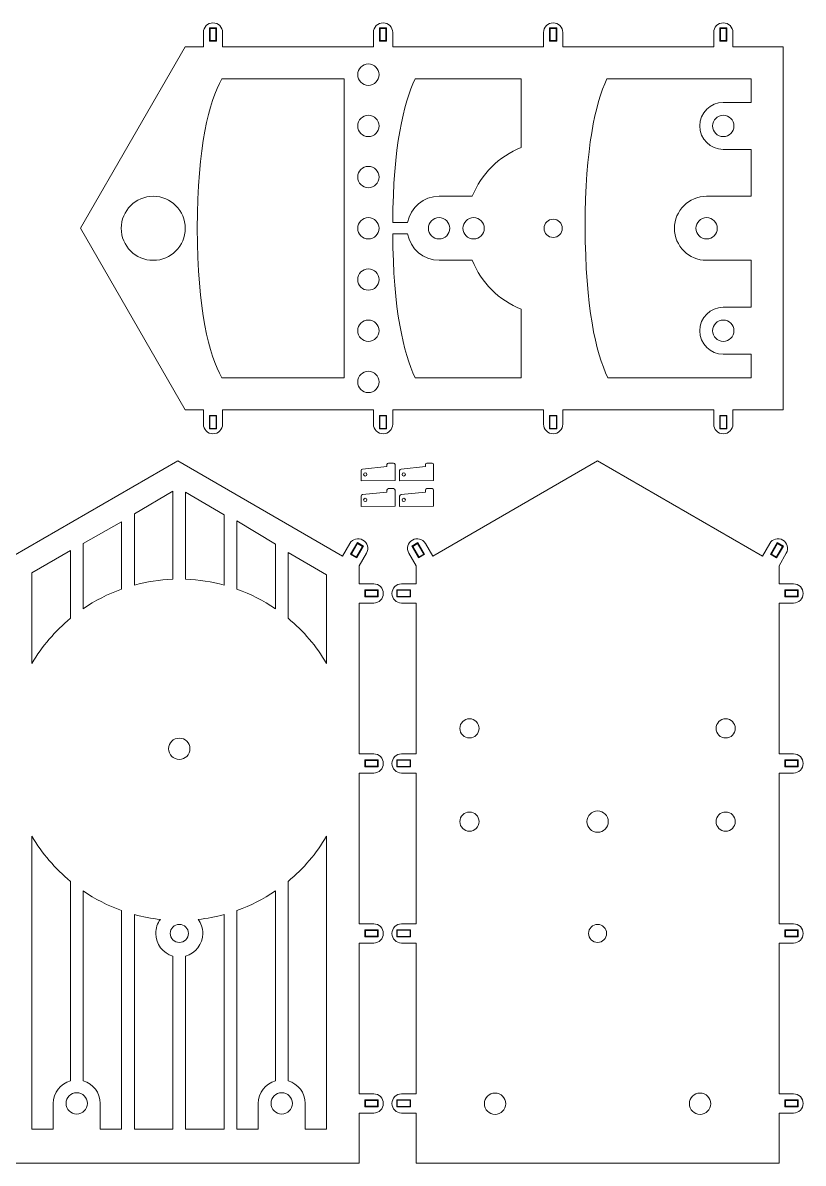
# Model space of a CAD drawing. Header units: inches. Extents: x 205 to 795, y 61 to 944.
# Drawn here: x 429 to 795, y 397 to 932 of the extents above; entities that cross this region are included whole.
import ezdxf

# ---------------------------------------------------------------- set-up
doc = ezdxf.new("R2010")
doc.units = ezdxf.units.IN
doc.header["$MEASUREMENT"] = 0
doc.layers.add('Layer 1', color=7, linetype='Continuous')

# ---------------------------------------------------------------- blocks, each defined once
blk = doc.blocks.new('block 5')
at = {"layer": 'Layer 1', "lineweight": 0}
for points in [[(516.62, 923.23), (516.62, 929.55), (519.94, 929.55), (519.94, 923.23), (516.62, 923.23)], [(518.28, 923.39), (519.78, 923.39), (519.78, 929.39), (516.78, 929.39), (516.78, 923.39), (518.28, 923.39)], [(516.94, 923.55), (516.94, 929.23), (519.62, 929.23), (519.62, 923.55), (516.94, 923.55)], [(596.29, 923.23), (596.29, 929.55), (599.61, 929.55), (599.61, 923.23), (596.29, 923.23)], [(597.95, 923.39), (599.45, 923.39), (599.45, 929.39), (596.45, 929.39), (596.45, 923.39), (597.95, 923.39)], [(596.61, 923.55), (596.61, 929.23), (599.29, 929.23), (599.29, 923.55), (596.61, 923.55)], [(675.95, 923.23), (675.95, 929.55), (679.27, 929.55), (679.27, 923.23), (675.95, 923.23)], [(677.61, 923.39), (679.11, 923.39), (679.11, 929.39), (676.11, 929.39), (676.11, 923.39), (677.61, 923.39)], [(676.27, 923.55), (676.27, 929.23), (678.95, 929.23), (678.95, 923.55), (676.27, 923.55)], [(758.94, 929.55), (758.94, 923.23), (755.62, 923.23), (755.62, 929.55), (758.94, 929.55)], [(755.78, 929.39), (755.78, 923.39), (757.28, 923.39), (758.78, 923.39), (758.78, 929.39), (755.78, 929.39)], [(758.62, 929.23), (758.62, 923.55), (755.94, 923.55), (755.94, 929.23), (758.62, 929.23)], [(519.94, 747.95), (519.94, 741.63), (516.62, 741.63), (516.62, 747.95), (519.94, 747.95)], [(518.28, 747.79), (516.78, 747.79), (516.78, 741.79), (519.78, 741.79), (519.78, 747.79), (518.28, 747.79)], [(599.61, 747.95), (599.61, 741.63), (596.29, 741.63), (596.29, 747.95), (599.61, 747.95)], [(597.95, 747.79), (596.45, 747.79), (596.45, 741.79), (599.45, 741.79), (599.45, 747.79), (597.95, 747.79)], [(679.27, 747.95), (679.27, 741.63), (675.95, 741.63), (675.95, 747.95), (679.27, 747.95)], [(677.61, 747.79), (676.11, 747.79), (676.11, 741.79), (679.11, 741.79), (679.11, 747.79), (677.61, 747.79)], [(758.94, 747.95), (758.94, 741.63), (755.62, 741.63), (755.62, 747.95), (758.94, 747.95)], [(757.28, 747.79), (755.78, 747.79), (755.78, 741.79), (758.78, 741.79), (758.78, 747.79), (757.28, 747.79)]]:
    blk.add_lwpolyline(points, dxfattribs=at)
for points, knots in [([(628.12, 920.59), (628.12, 920.59), (602.45, 920.59), (602.45, 920.59), (602.45, 920.59), (602.45, 927.39), (602.45, 927.39), (602.45, 929.88), (600.44, 931.89), (597.95, 931.89), (595.47, 931.89), (593.45, 929.88), (593.45, 927.39), (593.45, 927.39), (593.45, 920.59), (593.45, 920.59), (593.45, 920.59), (579.69, 920.59), (579.69, 920.59), (579.69, 920.59), (522.79, 920.59), (522.79, 920.59), (522.79, 920.59), (522.79, 927.39), (522.79, 927.39), (522.79, 929.88), (520.77, 931.89), (518.29, 931.89), (515.8, 931.89), (513.79, 929.88), (513.79, 927.39), (513.79, 927.39), (513.79, 920.59), (513.79, 920.59), (513.79, 920.59), (505.29, 920.59), (505.29, 920.59), (505.29, 920.59), (456.22, 835.59), (456.22, 835.59), (456.22, 835.59), (505.29, 750.59), (505.29, 750.59), (505.29, 750.59), (513.79, 750.59), (513.79, 750.59), (513.79, 750.59), (513.79, 743.79), (513.79, 743.79), (513.79, 741.31), (515.8, 739.29), (518.29, 739.29), (520.77, 739.29), (522.79, 741.31), (522.79, 743.79), (522.79, 743.79), (522.79, 750.59), (522.79, 750.59), (522.79, 750.59), (579.69, 750.59), (579.69, 750.59), (579.69, 750.59), (593.45, 750.59), (593.45, 750.59), (593.45, 750.59), (593.45, 743.79), (593.45, 743.79), (593.45, 741.31), (595.47, 739.29), (597.95, 739.29), (600.44, 739.29), (602.45, 741.31), (602.45, 743.79), (602.45, 743.79), (602.45, 750.59), (602.45, 750.59), (602.45, 750.59), (628.12, 750.59), (628.12, 750.59), (628.12, 750.59), (662.62, 750.59), (662.62, 750.59), (662.62, 750.59), (673.12, 750.59), (673.12, 750.59), (673.12, 750.59), (673.12, 743.79), (673.12, 743.79), (673.12, 741.31), (675.14, 739.29), (677.62, 739.29), (680.11, 739.29), (682.12, 741.31), (682.12, 743.79), (682.12, 743.79), (682.12, 750.59), (682.12, 750.59), (682.12, 750.59), (718.29, 750.59), (718.29, 750.59), (718.29, 750.59), (752.79, 750.59), (752.79, 750.59), (752.79, 750.59), (752.79, 743.79), (752.79, 743.79), (752.79, 741.31), (754.8, 739.29), (757.29, 739.29), (759.77, 739.29), (761.79, 741.31), (761.79, 743.79), (761.79, 743.79), (761.79, 750.59), (761.79, 750.59), (761.79, 750.59), (785.29, 750.59), (785.29, 750.59), (785.29, 750.59), (785.29, 820.59), (785.29, 820.59), (785.29, 820.59), (785.29, 850.59), (785.29, 850.59), (785.29, 850.59), (785.29, 920.59), (785.29, 920.59), (785.29, 920.59), (761.79, 920.59), (761.79, 920.59), (761.79, 920.59), (761.79, 927.39), (761.79, 927.39), (761.79, 929.88), (759.77, 931.89), (757.29, 931.89), (754.8, 931.89), (752.79, 929.88), (752.79, 927.39), (752.79, 927.39), (752.79, 920.59), (752.79, 920.59), (752.79, 920.59), (718.29, 920.59), (718.29, 920.59), (718.29, 920.59), (718.22, 920.59), (718.09, 920.59), (718.09, 920.59), (682.12, 920.59), (682.12, 920.59), (682.12, 920.59), (682.12, 927.39), (682.12, 927.39), (682.12, 929.88), (680.11, 931.89), (677.62, 931.89), (675.14, 931.89), (673.12, 929.88), (673.12, 927.39), (673.12, 927.39), (673.12, 920.59), (673.12, 920.59), (673.12, 920.59), (662.62, 920.59), (662.62, 920.59), (662.62, 920.59), (628.12, 920.59), (628.12, 920.59)], [0, 0, 0, 0, 1, 1, 1, 2, 2, 2, 3, 3, 3, 4, 4, 4, 5, 5, 5, 6, 6, 6, 7, 7, 7, 8, 8, 8, 9, 9, 9, 10, 10, 10, 11, 11, 11, 12, 12, 12, 13, 13, 13, 14, 14, 14, 15, 15, 15, 16, 16, 16, 17, 17, 17, 18, 18, 18, 19, 19, 19, 20, 20, 20, 21, 21, 21, 22, 22, 22, 23, 23, 23, 24, 24, 24, 25, 25, 25, 26, 26, 26, 27, 27, 27, 28, 28, 28, 29, 29, 29, 30, 30, 30, 31, 31, 31, 32, 32, 32, 33, 33, 33, 34, 34, 34, 35, 35, 35, 36, 36, 36, 37, 37, 37, 38, 38, 38, 39, 39, 39, 40, 40, 40, 41, 41, 41, 42, 42, 42, 43, 43, 43, 44, 44, 44, 45, 45, 45, 46, 46, 46, 47, 47, 47, 48, 48, 48, 49, 49, 49, 50, 50, 50, 51, 51, 51, 52, 52, 52, 53, 53, 53, 54, 54, 54, 55, 55, 55, 56, 56, 56, 56]), ([(596.07, 907.59), (596.07, 904.83), (593.84, 902.59), (591.08, 902.59), (588.31, 902.59), (586.08, 904.83), (586.08, 907.59), (586.08, 910.35), (588.31, 912.59), (591.08, 912.59), (593.84, 912.59), (596.07, 910.35), (596.07, 907.59)], [0, 0, 0, 0, 1, 1, 1, 2, 2, 2, 3, 3, 3, 4, 4, 4, 4]), ([(522.41, 765.59), (516.44, 776.39), (510.95, 796.85), (510.95, 835.59), (510.95, 874.34), (516.44, 894.8), (522.41, 905.59), (522.41, 905.59), (579.69, 905.59), (579.69, 905.59), (579.69, 905.59), (579.69, 765.59), (579.69, 765.59), (579.69, 765.59), (522.41, 765.59), (522.41, 765.59)], [0, 0, 0, 0, 1, 1, 1, 2, 2, 2, 3, 3, 3, 4, 4, 4, 5, 5, 5, 5]), ([(662.62, 905.59), (662.62, 905.59), (662.62, 873.47), (662.62, 873.47), (652.19, 869.34), (643.88, 861.02), (639.75, 850.59), (639.75, 850.59), (624.2, 850.59), (624.2, 850.59), (616.86, 850.59), (610.76, 845.32), (609.46, 838.35), (609.46, 838.35), (602.46, 838.35), (602.46, 838.35), (602.7, 873.95), (607.54, 894.14), (612.96, 905.59), (612.96, 905.59), (662.62, 905.59), (662.62, 905.59)], [0, 0, 0, 0, 1, 1, 1, 2, 2, 2, 3, 3, 3, 4, 4, 4, 5, 5, 5, 6, 6, 6, 7, 7, 7, 7]), ([(770.29, 905.59), (770.29, 905.59), (770.29, 894.59), (770.29, 894.59), (770.29, 894.59), (757.29, 894.59), (757.29, 894.59), (751.21, 894.59), (746.29, 889.67), (746.29, 883.59), (746.29, 877.52), (751.21, 872.59), (757.29, 872.59), (757.29, 872.59), (770.29, 872.59), (770.29, 872.59), (770.29, 872.59), (770.29, 850.59), (770.29, 850.59), (770.29, 850.59), (749.43, 850.59), (749.43, 850.59), (741.15, 850.59), (734.43, 843.88), (734.43, 835.59), (734.43, 827.31), (741.15, 820.59), (749.43, 820.59), (749.43, 820.59), (770.29, 820.59), (770.29, 820.59), (770.29, 820.59), (770.29, 798.59), (770.29, 798.59), (770.29, 798.59), (757.29, 798.59), (757.29, 798.59), (751.21, 798.59), (746.29, 793.67), (746.29, 787.59), (746.29, 781.52), (751.21, 776.59), (757.29, 776.59), (757.29, 776.59), (770.29, 776.59), (770.29, 776.59), (770.29, 776.59), (770.29, 765.59), (770.29, 765.59), (770.29, 765.59), (703.19, 765.59), (703.19, 765.59), (697.61, 777.41), (692.62, 798.55), (692.62, 836.35), (692.62, 873.19), (697.36, 893.92), (702.76, 905.59), (702.76, 905.59), (770.29, 905.59), (770.29, 905.59)], [0, 0, 0, 0, 1, 1, 1, 2, 2, 2, 3, 3, 3, 4, 4, 4, 5, 5, 5, 6, 6, 6, 7, 7, 7, 8, 8, 8, 9, 9, 9, 10, 10, 10, 11, 11, 11, 12, 12, 12, 13, 13, 13, 14, 14, 14, 15, 15, 15, 16, 16, 16, 17, 17, 17, 18, 18, 18, 19, 19, 19, 20, 20, 20, 20]), ([(591.07, 888.59), (593.84, 888.59), (596.07, 886.35), (596.07, 883.59), (596.07, 880.83), (593.84, 878.59), (591.07, 878.59), (588.31, 878.59), (586.07, 880.83), (586.07, 883.59), (586.07, 886.35), (588.31, 888.59), (591.07, 888.59)], [0, 0, 0, 0, 1, 1, 1, 2, 2, 2, 3, 3, 3, 4, 4, 4, 4]), ([(757.29, 888.59), (760.05, 888.59), (762.29, 886.35), (762.29, 883.59), (762.29, 880.83), (760.05, 878.59), (757.29, 878.59), (757.28, 878.59), (757.28, 878.59), (757.28, 878.59), (757.27, 878.59), (757.27, 878.59), (757.27, 878.59), (754.51, 878.59), (752.27, 880.83), (752.27, 883.59), (752.27, 886.35), (754.51, 888.59), (757.27, 888.59), (757.27, 888.59), (757.28, 888.59), (757.28, 888.59), (757.28, 888.59), (757.29, 888.59), (757.29, 888.59)], [0, 0, 0, 0, 1, 1, 1, 2, 2, 2, 3, 3, 3, 4, 4, 4, 5, 5, 5, 6, 6, 6, 7, 7, 7, 8, 8, 8, 8]), ([(591.08, 864.59), (593.84, 864.59), (596.07, 862.35), (596.07, 859.59), (596.07, 856.83), (593.84, 854.59), (591.08, 854.59), (588.31, 854.59), (586.08, 856.83), (586.08, 859.59), (586.08, 862.35), (588.31, 864.59), (591.08, 864.59)], [0, 0, 0, 0, 1, 1, 1, 2, 2, 2, 3, 3, 3, 4, 4, 4, 4]), ([(475.3, 835.59), (475.3, 843.88), (482.01, 850.59), (490.3, 850.59), (498.58, 850.59), (505.3, 843.88), (505.3, 835.59), (505.3, 827.31), (498.58, 820.59), (490.3, 820.59), (482.01, 820.59), (475.3, 827.31), (475.3, 835.59)], [0, 0, 0, 0, 1, 1, 1, 2, 2, 2, 3, 3, 3, 4, 4, 4, 4]), ([(596.07, 835.59), (596.07, 832.83), (593.84, 830.59), (591.08, 830.59), (588.31, 830.59), (586.08, 832.83), (586.08, 835.59), (586.08, 838.35), (588.31, 840.59), (591.08, 840.59), (593.84, 840.59), (596.07, 838.35), (596.07, 835.59)], [0, 0, 0, 0, 1, 1, 1, 2, 2, 2, 3, 3, 3, 4, 4, 4, 4]), ([(629.2, 835.59), (629.2, 832.83), (626.97, 830.59), (624.2, 830.59), (621.44, 830.59), (619.2, 832.83), (619.2, 835.59), (619.2, 838.35), (621.44, 840.59), (624.2, 840.59), (626.97, 840.59), (629.2, 838.35), (629.2, 835.59)], [0, 0, 0, 0, 1, 1, 1, 2, 2, 2, 3, 3, 3, 4, 4, 4, 4]), ([(640.34, 830.59), (637.58, 830.59), (635.34, 832.83), (635.34, 835.59), (635.34, 838.35), (637.58, 840.59), (640.34, 840.59), (643.11, 840.59), (645.34, 838.35), (645.34, 835.59), (645.34, 832.83), (643.11, 830.59), (640.34, 830.59)], [0, 0, 0, 0, 1, 1, 1, 2, 2, 2, 3, 3, 3, 4, 4, 4, 4]), ([(677.62, 831.34), (675.27, 831.34), (673.37, 833.24), (673.37, 835.59), (673.37, 837.94), (675.27, 839.84), (677.62, 839.84), (679.97, 839.84), (681.87, 837.94), (681.87, 835.59), (681.87, 833.24), (679.97, 831.34), (677.62, 831.34)], [0, 0, 0, 0, 1, 1, 1, 2, 2, 2, 3, 3, 3, 4, 4, 4, 4]), ([(754.46, 835.59), (754.46, 832.83), (752.23, 830.59), (749.47, 830.59), (746.7, 830.59), (744.46, 832.83), (744.46, 835.59), (744.46, 838.35), (746.7, 840.59), (749.47, 840.59), (752.23, 840.59), (754.46, 838.35), (754.46, 835.59)], [0, 0, 0, 0, 1, 1, 1, 2, 2, 2, 3, 3, 3, 4, 4, 4, 4]), ([(602.46, 833), (602.46, 833), (609.43, 833), (609.43, 833), (610.66, 825.95), (616.8, 820.59), (624.2, 820.59), (624.2, 820.59), (639.75, 820.59), (639.75, 820.59), (643.88, 810.16), (652.19, 801.85), (662.62, 797.72), (662.62, 797.72), (662.62, 765.59), (662.62, 765.59), (662.62, 765.59), (612.96, 765.59), (612.96, 765.59), (607.53, 777.06), (602.69, 797.3), (602.46, 833)], [0, 0, 0, 0, 1, 1, 1, 2, 2, 2, 3, 3, 3, 4, 4, 4, 5, 5, 5, 6, 6, 6, 7, 7, 7, 7]), ([(591.08, 806.59), (588.31, 806.59), (586.08, 808.83), (586.08, 811.59), (586.08, 814.35), (588.31, 816.59), (591.08, 816.59), (593.84, 816.59), (596.07, 814.35), (596.07, 811.59), (596.07, 808.83), (593.84, 806.59), (591.08, 806.59)], [0, 0, 0, 0, 1, 1, 1, 2, 2, 2, 3, 3, 3, 4, 4, 4, 4]), ([(591.07, 782.59), (588.31, 782.59), (586.07, 784.83), (586.07, 787.59), (586.07, 790.35), (588.31, 792.59), (591.07, 792.59), (593.84, 792.59), (596.07, 790.35), (596.07, 787.59), (596.07, 784.83), (593.84, 782.59), (591.07, 782.59)], [0, 0, 0, 0, 1, 1, 1, 2, 2, 2, 3, 3, 3, 4, 4, 4, 4]), ([(757.29, 792.59), (760.05, 792.59), (762.29, 790.35), (762.29, 787.59), (762.29, 784.83), (760.05, 782.59), (757.29, 782.59), (757.28, 782.59), (757.28, 782.59), (757.28, 782.59), (757.27, 782.59), (757.27, 782.59), (757.27, 782.59), (754.51, 782.59), (752.27, 784.83), (752.27, 787.59), (752.27, 790.35), (754.51, 792.59), (757.27, 792.59), (757.27, 792.59), (757.28, 792.59), (757.28, 792.59), (757.28, 792.59), (757.29, 792.59), (757.29, 792.59)], [0, 0, 0, 0, 1, 1, 1, 2, 2, 2, 3, 3, 3, 4, 4, 4, 5, 5, 5, 6, 6, 6, 7, 7, 7, 8, 8, 8, 8]), ([(591.08, 758.59), (588.31, 758.59), (586.08, 760.83), (586.08, 763.59), (586.08, 766.35), (588.31, 768.59), (591.08, 768.59), (593.84, 768.59), (596.07, 766.35), (596.07, 763.59), (596.07, 760.83), (593.84, 758.59), (591.08, 758.59)], [0, 0, 0, 0, 1, 1, 1, 2, 2, 2, 3, 3, 3, 4, 4, 4, 4])]:
    blk.add_open_spline(points, degree=3, knots=knots, dxfattribs=at)

msp = doc.modelspace()

# ---------------------------------------------------------------- linework, layer by layer
at = {"layer": 'Layer 1', "lineweight": 0}
for points in [[(585.63, 681.2), (582.75, 682.86), (585.91, 688.33), (588.78, 686.67), (585.63, 681.2)], [(585.97, 688.11), (582.97, 682.92), (584.27, 682.17), (585.57, 681.42), (588.57, 686.61), (585.97, 688.11)], [(585.51, 681.63), (583.19, 682.97), (586.03, 687.9), (588.35, 686.55), (585.51, 681.63)], [(614.55, 681.2), (611.39, 686.67), (614.26, 688.33), (617.42, 682.86), (614.55, 681.2)], [(611.61, 686.61), (614.61, 681.42), (615.91, 682.17), (617.21, 682.92), (614.21, 688.11), (611.61, 686.61)], [(614.67, 681.63), (611.82, 686.55), (614.15, 687.9), (616.99, 682.97), (614.67, 681.63)], [(779.4, 682.86), (782.56, 688.33), (785.43, 686.67), (782.27, 681.2), (779.4, 682.86)], [(782.61, 688.11), (779.61, 682.92), (780.91, 682.17), (782.21, 681.42), (785.21, 686.61), (782.61, 688.11)], [(782.15, 681.63), (779.83, 682.97), (782.67, 687.9), (784.99, 686.55), (782.15, 681.63)], [(589.41, 666.16), (595.72, 666.16), (595.72, 662.84), (589.41, 662.84), (589.41, 666.16)], [(589.57, 664.5), (589.57, 663), (595.57, 663), (595.57, 666), (589.57, 666), (589.57, 664.5)], [(589.72, 665.84), (595.41, 665.84), (595.41, 663.16), (589.72, 663.16), (589.72, 665.84)], [(610.77, 662.84), (604.45, 662.84), (604.45, 666.16), (610.77, 666.16), (610.77, 662.84)], [(610.61, 664.5), (610.61, 666), (604.61, 666), (604.61, 663), (610.61, 663), (610.61, 664.5)], [(786.05, 666.16), (792.37, 666.16), (792.37, 662.84), (786.05, 662.84), (786.05, 666.16)], [(786.21, 664.5), (786.21, 663), (792.21, 663), (792.21, 666), (786.21, 666), (786.21, 664.5)], [(786.37, 665.84), (792.05, 665.84), (792.05, 663.16), (786.37, 663.16), (786.37, 665.84)], [(589.41, 586.49), (595.72, 586.49), (595.72, 583.17), (589.41, 583.17), (589.41, 586.49)], [(589.57, 584.83), (589.57, 583.33), (595.57, 583.33), (595.57, 586.33), (589.57, 586.33), (589.57, 584.83)], [(589.72, 586.17), (595.41, 586.17), (595.41, 583.49), (589.72, 583.49), (589.72, 586.17)], [(610.77, 583.17), (604.45, 583.17), (604.45, 586.49), (610.77, 586.49), (610.77, 583.17)], [(610.61, 584.83), (610.61, 586.33), (604.61, 586.33), (604.61, 583.33), (610.61, 583.33), (610.61, 584.83)], [(786.05, 586.49), (792.37, 586.49), (792.37, 583.17), (786.05, 583.17), (786.05, 586.49)], [(786.21, 584.83), (786.21, 583.33), (792.21, 583.33), (792.21, 586.33), (786.21, 586.33), (786.21, 584.83)], [(786.37, 586.17), (792.05, 586.17), (792.05, 583.49), (786.37, 583.49), (786.37, 586.17)], [(589.41, 506.82), (595.72, 506.82), (595.72, 503.51), (589.41, 503.51), (589.41, 506.82)], [(589.57, 505.16), (589.57, 503.66), (595.57, 503.66), (595.57, 506.66), (589.57, 506.66), (589.57, 505.16)], [(589.72, 506.51), (595.41, 506.51), (595.41, 503.82), (589.72, 503.82), (589.72, 506.51)], [(610.77, 503.51), (604.45, 503.51), (604.45, 506.82), (610.77, 506.82), (610.77, 503.51)], [(610.61, 505.16), (610.61, 506.66), (604.61, 506.66), (604.61, 503.66), (610.61, 503.66), (610.61, 505.16)], [(786.05, 506.82), (792.37, 506.82), (792.37, 503.51), (786.05, 503.51), (786.05, 506.82)], [(786.21, 505.16), (786.21, 503.66), (792.21, 503.66), (792.21, 506.66), (786.21, 506.66), (786.21, 505.16)], [(786.37, 506.51), (792.05, 506.51), (792.05, 503.82), (786.37, 503.82), (786.37, 506.51)], [(595.72, 423.84), (589.41, 423.84), (589.41, 427.16), (595.72, 427.16), (595.72, 423.84)], [(589.57, 425.5), (589.57, 424), (595.57, 424), (595.57, 427), (589.57, 427), (589.57, 425.5)], [(589.72, 426.84), (595.41, 426.84), (595.41, 424.16), (589.72, 424.16), (589.72, 426.84)], [(610.77, 423.84), (604.45, 423.84), (604.45, 427.16), (610.77, 427.16), (610.77, 423.84)], [(610.61, 425.5), (610.61, 427), (604.61, 427), (604.61, 424), (610.61, 424), (610.61, 425.5)], [(792.37, 423.84), (786.05, 423.84), (786.05, 427.16), (792.37, 427.16), (792.37, 423.84)], [(792.21, 427), (786.21, 427), (786.21, 425.5), (786.21, 424), (792.21, 424), (792.21, 427)], [(792.05, 424.16), (786.37, 424.16), (786.37, 426.84), (792.05, 426.84), (792.05, 424.16)]]:
    msp.add_lwpolyline(points, dxfattribs=at)
for points, knots in [([(593.57, 430), (593.57, 430), (586.77, 430), (586.77, 430), (586.77, 430), (586.77, 500.66), (586.77, 500.66), (586.77, 500.66), (593.57, 500.66), (593.57, 500.66), (596.05, 500.66), (598.07, 502.68), (598.07, 505.17), (598.07, 507.65), (596.05, 509.67), (593.57, 509.67), (593.57, 509.67), (586.77, 509.67), (586.77, 509.67), (586.77, 509.67), (586.77, 580.33), (586.77, 580.33), (586.77, 580.33), (593.56, 580.33), (593.56, 580.33), (596.05, 580.33), (598.07, 582.35), (598.07, 584.83), (598.07, 587.32), (596.05, 589.33), (593.56, 589.33), (593.56, 589.33), (586.77, 589.33), (586.77, 589.33), (586.77, 589.33), (586.77, 660), (586.77, 660), (586.77, 660), (593.56, 660), (593.56, 660), (596.05, 660), (598.07, 662.01), (598.07, 664.5), (598.07, 666.98), (596.05, 669), (593.56, 669), (593.56, 669), (586.77, 669), (586.77, 669), (586.77, 669), (586.77, 677.49), (586.77, 677.49), (586.77, 677.49), (590.17, 683.38), (590.17, 683.38), (591.41, 685.53), (590.67, 688.29), (588.52, 689.53), (586.37, 690.77), (583.61, 690.03), (582.37, 687.88), (582.37, 687.88), (578.97, 681.99), (578.97, 681.99), (578.97, 681.99), (501.77, 726.57), (501.77, 726.57), (501.77, 726.57), (424.56, 681.99), (424.56, 681.99), (424.56, 681.99), (421.16, 687.88), (421.16, 687.88), (419.92, 690.03), (417.16, 690.77), (415.01, 689.53), (412.86, 688.29), (412.12, 685.53), (413.37, 683.38), (413.37, 683.38), (416.77, 677.49), (416.77, 677.49), (416.77, 677.49), (416.77, 669), (416.77, 669), (416.77, 669), (409.97, 669), (409.97, 669), (407.48, 669), (405.47, 666.98), (405.47, 664.5), (405.47, 662.01), (407.48, 660), (409.97, 660), (409.97, 660), (416.77, 660), (416.77, 660), (416.77, 660), (416.77, 589.33), (416.77, 589.33), (416.77, 589.33), (409.97, 589.33), (409.97, 589.33), (407.48, 589.33), (405.47, 587.32), (405.47, 584.83), (405.47, 582.35), (407.48, 580.33), (409.97, 580.33), (409.97, 580.33), (416.77, 580.33), (416.77, 580.33), (416.77, 580.33), (416.77, 509.66), (416.77, 509.66), (416.77, 509.66), (409.97, 509.66), (409.97, 509.66), (407.48, 509.66), (405.47, 507.65), (405.47, 505.16), (405.47, 502.68), (407.48, 500.66), (409.97, 500.66), (409.97, 500.66), (416.77, 500.66), (416.77, 500.66), (416.77, 500.66), (416.77, 430), (416.77, 430), (416.77, 430), (409.97, 430), (409.97, 430), (407.48, 430), (405.47, 427.98), (405.47, 425.5), (405.47, 423.01), (407.48, 421), (409.97, 421), (409.97, 421), (416.77, 421), (416.77, 421), (416.77, 421), (416.77, 397.5), (416.77, 397.5), (416.77, 397.5), (586.77, 397.5), (586.77, 397.5), (586.77, 397.5), (586.77, 402), (586.77, 402), (586.77, 402), (586.77, 405), (586.77, 405), (586.77, 405), (586.77, 421), (586.77, 421), (586.77, 421), (593.57, 421), (593.57, 421), (596.05, 421), (598.07, 423.01), (598.07, 425.5), (598.07, 427.98), (596.05, 430), (593.57, 430)], [0, 0, 0, 0, 1, 1, 1, 2, 2, 2, 3, 3, 3, 4, 4, 4, 5, 5, 5, 6, 6, 6, 7, 7, 7, 8, 8, 8, 9, 9, 9, 10, 10, 10, 11, 11, 11, 12, 12, 12, 13, 13, 13, 14, 14, 14, 15, 15, 15, 16, 16, 16, 17, 17, 17, 18, 18, 18, 19, 19, 19, 20, 20, 20, 21, 21, 21, 22, 22, 22, 23, 23, 23, 24, 24, 24, 25, 25, 25, 26, 26, 26, 27, 27, 27, 28, 28, 28, 29, 29, 29, 30, 30, 30, 31, 31, 31, 32, 32, 32, 33, 33, 33, 34, 34, 34, 35, 35, 35, 36, 36, 36, 37, 37, 37, 38, 38, 38, 39, 39, 39, 40, 40, 40, 41, 41, 41, 42, 42, 42, 43, 43, 43, 44, 44, 44, 45, 45, 45, 46, 46, 46, 47, 47, 47, 48, 48, 48, 49, 49, 49, 50, 50, 50, 51, 51, 51, 52, 52, 52, 53, 53, 53, 54, 54, 54, 55, 55, 55, 55]), ([(587.63, 717.27), (587.63, 717.27), (587.63, 722.07), (587.63, 722.07), (587.7, 722.44), (587.98, 722.72), (588.35, 722.79), (588.35, 722.79), (599.75, 723.9), (599.75, 723.9), (599.75, 723.9), (599.75, 724.86), (599.75, 724.86), (599.82, 725.23), (600.1, 725.51), (600.47, 725.58), (600.47, 725.58), (602.87, 725.58), (602.87, 725.58), (603.23, 725.51), (603.52, 725.23), (603.59, 724.86), (603.59, 724.86), (603.59, 717.36), (603.59, 717.36), (603.59, 717.36), (587.63, 717.27), (587.63, 717.27)], [0, 0, 0, 0, 1, 1, 1, 2, 2, 2, 3, 3, 3, 4, 4, 4, 5, 5, 5, 6, 6, 6, 7, 7, 7, 8, 8, 8, 9, 9, 9, 9]), ([(790.21, 430), (790.21, 430), (783.41, 430), (783.41, 430), (783.41, 430), (783.41, 500.66), (783.41, 500.66), (783.41, 500.66), (790.21, 500.66), (790.21, 500.66), (792.7, 500.66), (794.71, 502.68), (794.71, 505.16), (794.71, 507.65), (792.7, 509.66), (790.21, 509.66), (790.21, 509.66), (783.41, 509.66), (783.41, 509.66), (783.41, 509.66), (783.41, 580.33), (783.41, 580.33), (783.41, 580.33), (790.21, 580.33), (790.21, 580.33), (792.69, 580.33), (794.71, 582.35), (794.71, 584.83), (794.71, 587.32), (792.69, 589.33), (790.21, 589.33), (790.21, 589.33), (783.41, 589.33), (783.41, 589.33), (783.41, 589.33), (783.41, 660), (783.41, 660), (783.41, 660), (790.21, 660), (790.21, 660), (792.69, 660), (794.71, 662.01), (794.71, 664.5), (794.71, 666.98), (792.69, 669), (790.21, 669), (790.21, 669), (783.41, 669), (783.41, 669), (783.41, 669), (783.41, 677.49), (783.41, 677.49), (783.41, 677.49), (786.81, 683.38), (786.81, 683.38), (788.05, 685.53), (787.32, 688.29), (785.16, 689.53), (783.01, 690.77), (780.26, 690.03), (779.02, 687.88), (779.02, 687.88), (775.62, 681.99), (775.62, 681.99), (775.62, 681.99), (698.41, 726.57), (698.41, 726.57), (698.41, 726.57), (621.2, 681.99), (621.2, 681.99), (621.2, 681.99), (617.8, 687.88), (617.8, 687.88), (616.56, 690.03), (613.81, 690.77), (611.66, 689.53), (609.5, 688.29), (608.77, 685.53), (610.01, 683.38), (610.01, 683.38), (613.41, 677.49), (613.41, 677.49), (613.41, 677.49), (613.41, 669), (613.41, 669), (613.41, 669), (606.61, 669), (606.61, 669), (604.13, 669), (602.11, 666.98), (602.11, 664.5), (602.11, 662.01), (604.13, 660), (606.61, 660), (606.61, 660), (613.41, 660), (613.41, 660), (613.41, 660), (613.41, 589.33), (613.41, 589.33), (613.41, 589.33), (606.61, 589.33), (606.61, 589.33), (604.13, 589.33), (602.11, 587.32), (602.11, 584.83), (602.11, 582.35), (604.13, 580.33), (606.61, 580.33), (606.61, 580.33), (613.41, 580.33), (613.41, 580.33), (613.41, 580.33), (613.41, 509.66), (613.41, 509.66), (613.41, 509.66), (606.61, 509.66), (606.61, 509.66), (604.13, 509.66), (602.11, 507.65), (602.11, 505.16), (602.11, 502.68), (604.13, 500.66), (606.61, 500.66), (606.61, 500.66), (613.41, 500.66), (613.41, 500.66), (613.41, 500.66), (613.41, 430), (613.41, 430), (613.41, 430), (606.61, 430), (606.61, 430), (604.13, 430), (602.11, 427.98), (602.11, 425.5), (602.11, 423.01), (604.13, 421), (606.61, 421), (606.61, 421), (613.41, 421), (613.41, 421), (613.41, 421), (613.41, 397.5), (613.41, 397.5), (613.41, 397.5), (783.41, 397.5), (783.41, 397.5), (783.41, 397.5), (783.41, 421), (783.41, 421), (783.41, 421), (790.21, 421), (790.21, 421), (792.7, 421), (794.71, 423.01), (794.71, 425.5), (794.71, 427.98), (792.7, 430), (790.21, 430)], [0, 0, 0, 0, 1, 1, 1, 2, 2, 2, 3, 3, 3, 4, 4, 4, 5, 5, 5, 6, 6, 6, 7, 7, 7, 8, 8, 8, 9, 9, 9, 10, 10, 10, 11, 11, 11, 12, 12, 12, 13, 13, 13, 14, 14, 14, 15, 15, 15, 16, 16, 16, 17, 17, 17, 18, 18, 18, 19, 19, 19, 20, 20, 20, 21, 21, 21, 22, 22, 22, 23, 23, 23, 24, 24, 24, 25, 25, 25, 26, 26, 26, 27, 27, 27, 28, 28, 28, 29, 29, 29, 30, 30, 30, 31, 31, 31, 32, 32, 32, 33, 33, 33, 34, 34, 34, 35, 35, 35, 36, 36, 36, 37, 37, 37, 38, 38, 38, 39, 39, 39, 40, 40, 40, 41, 41, 41, 42, 42, 42, 43, 43, 43, 44, 44, 44, 45, 45, 45, 46, 46, 46, 47, 47, 47, 48, 48, 48, 49, 49, 49, 50, 50, 50, 51, 51, 51, 52, 52, 52, 53, 53, 53, 53]), ([(605.63, 717.27), (605.63, 717.27), (605.63, 722.07), (605.63, 722.07), (605.7, 722.44), (605.98, 722.72), (606.35, 722.79), (606.35, 722.79), (617.75, 723.9), (617.75, 723.9), (617.75, 723.9), (617.75, 724.86), (617.75, 724.86), (617.82, 725.23), (618.1, 725.51), (618.47, 725.58), (618.47, 725.58), (620.87, 725.58), (620.87, 725.58), (621.23, 725.51), (621.52, 725.23), (621.59, 724.86), (621.59, 724.86), (621.59, 717.36), (621.59, 717.36), (621.59, 717.36), (605.63, 717.27), (605.63, 717.27)], [0, 0, 0, 0, 1, 1, 1, 2, 2, 2, 3, 3, 3, 4, 4, 4, 5, 5, 5, 6, 6, 6, 7, 7, 7, 8, 8, 8, 9, 9, 9, 9]), ([(589.61, 721.05), (590.04, 721.05), (590.39, 720.7), (590.39, 720.27), (590.39, 719.84), (590.04, 719.49), (589.61, 719.49), (589.18, 719.49), (588.83, 719.84), (588.83, 720.27), (588.83, 720.7), (589.18, 721.05), (589.61, 721.05)], [0, 0, 0, 0, 1, 1, 1, 2, 2, 2, 3, 3, 3, 4, 4, 4, 4]), ([(607.61, 721.05), (608.04, 721.05), (608.39, 720.7), (608.39, 720.27), (608.39, 719.84), (608.04, 719.49), (607.61, 719.49), (607.18, 719.49), (606.83, 719.84), (606.83, 720.27), (606.83, 720.7), (607.18, 721.05), (607.61, 721.05)], [0, 0, 0, 0, 1, 1, 1, 2, 2, 2, 3, 3, 3, 4, 4, 4, 4]), ([(481.49, 701.81), (481.49, 701.81), (499.49, 712.41), (499.49, 712.41), (499.49, 712.41), (499.49, 671.14), (499.49, 671.14), (493.29, 670.92), (487.26, 669.98), (481.49, 668.42), (481.49, 668.42), (481.49, 701.81), (481.49, 701.81)], [0, 0, 0, 0, 1, 1, 1, 2, 2, 2, 3, 3, 3, 4, 4, 4, 4]), ([(505.49, 711.89), (505.49, 711.89), (523.49, 701.3), (523.49, 701.3), (523.49, 701.3), (523.49, 668.42), (523.49, 668.42), (517.73, 669.98), (511.7, 670.92), (505.49, 671.14), (505.49, 671.14), (505.49, 711.89), (505.49, 711.89)], [0, 0, 0, 0, 1, 1, 1, 2, 2, 2, 3, 3, 3, 4, 4, 4, 4]), ([(587.63, 705.28), (587.63, 705.28), (587.63, 710.08), (587.63, 710.08), (587.7, 710.44), (587.98, 710.73), (588.35, 710.8), (588.35, 710.8), (599.75, 711.91), (599.75, 711.91), (599.75, 711.91), (599.75, 712.87), (599.75, 712.87), (599.82, 713.23), (600.1, 713.52), (600.47, 713.59), (600.47, 713.59), (602.87, 713.59), (602.87, 713.59), (603.23, 713.52), (603.52, 713.23), (603.59, 712.87), (603.59, 712.87), (603.59, 705.37), (603.59, 705.37), (603.59, 705.37), (587.63, 705.28), (587.63, 705.28)], [0, 0, 0, 0, 1, 1, 1, 2, 2, 2, 3, 3, 3, 4, 4, 4, 5, 5, 5, 6, 6, 6, 7, 7, 7, 8, 8, 8, 9, 9, 9, 9]), ([(605.63, 705.28), (605.63, 705.28), (605.63, 710.08), (605.63, 710.08), (605.7, 710.44), (605.98, 710.73), (606.35, 710.8), (606.35, 710.8), (617.75, 711.91), (617.75, 711.91), (617.75, 711.91), (617.75, 712.87), (617.75, 712.87), (617.82, 713.23), (618.1, 713.52), (618.47, 713.59), (618.47, 713.59), (620.87, 713.59), (620.87, 713.59), (621.23, 713.52), (621.52, 713.23), (621.59, 712.87), (621.59, 712.87), (621.59, 705.37), (621.59, 705.37), (621.59, 705.37), (605.63, 705.28), (605.63, 705.28)], [0, 0, 0, 0, 1, 1, 1, 2, 2, 2, 3, 3, 3, 4, 4, 4, 5, 5, 5, 6, 6, 6, 7, 7, 7, 8, 8, 8, 9, 9, 9, 9]), ([(589.61, 709.06), (590.04, 709.06), (590.39, 708.71), (590.39, 708.28), (590.39, 707.85), (590.04, 707.5), (589.61, 707.5), (589.18, 707.5), (588.83, 707.85), (588.83, 708.28), (588.83, 708.71), (589.18, 709.06), (589.61, 709.06)], [0, 0, 0, 0, 1, 1, 1, 2, 2, 2, 3, 3, 3, 4, 4, 4, 4]), ([(607.61, 709.06), (608.04, 709.06), (608.39, 708.71), (608.39, 708.28), (608.39, 707.85), (608.04, 707.5), (607.61, 707.5), (607.18, 707.5), (606.83, 707.85), (606.83, 708.28), (606.83, 708.71), (607.18, 709.06), (607.61, 709.06)], [0, 0, 0, 0, 1, 1, 1, 2, 2, 2, 3, 3, 3, 4, 4, 4, 4]), ([(475.49, 666.53), (469.07, 664.23), (463.03, 661.13), (457.49, 657.35), (457.49, 657.35), (457.49, 687.91), (457.49, 687.91), (457.49, 687.91), (475.49, 698.12), (475.49, 698.12), (475.49, 698.12), (475.49, 666.53), (475.49, 666.53)], [0, 0, 0, 0, 1, 1, 1, 2, 2, 2, 3, 3, 3, 4, 4, 4, 4]), ([(529.49, 698.56), (529.49, 698.56), (547.49, 687.58), (547.49, 687.58), (547.49, 687.58), (547.49, 657.35), (547.49, 657.35), (541.95, 661.13), (535.91, 664.23), (529.49, 666.53), (529.49, 666.53), (529.49, 698.56), (529.49, 698.56)], [0, 0, 0, 0, 1, 1, 1, 2, 2, 2, 3, 3, 3, 4, 4, 4, 4]), ([(433.49, 674.11), (433.49, 674.11), (451.49, 684.67), (451.49, 684.67), (451.49, 684.67), (451.49, 652.84), (451.49, 652.84), (444.34, 646.91), (438.23, 639.76), (433.49, 631.7), (433.49, 631.7), (433.49, 674.11), (433.49, 674.11)], [0, 0, 0, 0, 1, 1, 1, 2, 2, 2, 3, 3, 3, 4, 4, 4, 4]), ([(571.49, 631.71), (566.75, 639.76), (560.65, 646.91), (553.49, 652.84), (553.49, 652.84), (553.49, 683.62), (553.49, 683.62), (553.49, 683.62), (571.49, 673.25), (571.49, 673.25), (571.49, 673.25), (571.49, 631.71), (571.49, 631.71)], [0, 0, 0, 0, 1, 1, 1, 2, 2, 2, 3, 3, 3, 4, 4, 4, 4]), ([(638.41, 596.75), (635.93, 596.75), (633.91, 598.76), (633.91, 601.25), (633.91, 603.73), (635.93, 605.75), (638.41, 605.75), (640.9, 605.75), (642.91, 603.73), (642.91, 601.25), (642.91, 598.76), (640.9, 596.75), (638.41, 596.75)], [0, 0, 0, 0, 1, 1, 1, 2, 2, 2, 3, 3, 3, 4, 4, 4, 4]), ([(758.41, 596.75), (755.93, 596.75), (753.91, 598.76), (753.91, 601.25), (753.91, 603.73), (755.93, 605.75), (758.41, 605.75), (760.9, 605.75), (762.91, 603.73), (762.91, 601.25), (762.91, 598.76), (760.9, 596.75), (758.41, 596.75)], [0, 0, 0, 0, 1, 1, 1, 2, 2, 2, 3, 3, 3, 4, 4, 4, 4]), ([(502.49, 596.69), (505.25, 596.69), (507.49, 594.45), (507.49, 591.69), (507.49, 588.93), (505.25, 586.69), (502.49, 586.69), (499.73, 586.69), (497.49, 588.93), (497.49, 591.69), (497.49, 594.45), (499.73, 596.69), (502.49, 596.69)], [0, 0, 0, 0, 1, 1, 1, 2, 2, 2, 3, 3, 3, 4, 4, 4, 4]), ([(638.41, 553.06), (635.93, 553.06), (633.91, 555.07), (633.91, 557.56), (633.91, 560.04), (635.93, 562.06), (638.41, 562.06), (640.9, 562.06), (642.91, 560.04), (642.91, 557.56), (642.91, 555.07), (640.9, 553.06), (638.41, 553.06)], [0, 0, 0, 0, 1, 1, 1, 2, 2, 2, 3, 3, 3, 4, 4, 4, 4]), ([(698.41, 562.56), (701.17, 562.56), (703.41, 560.32), (703.41, 557.56), (703.41, 554.8), (701.17, 552.56), (698.41, 552.56), (695.65, 552.56), (693.41, 554.8), (693.41, 557.56), (693.41, 560.32), (695.65, 562.56), (698.41, 562.56)], [0, 0, 0, 0, 1, 1, 1, 2, 2, 2, 3, 3, 3, 4, 4, 4, 4]), ([(758.41, 553.06), (755.93, 553.06), (753.91, 555.07), (753.91, 557.56), (753.91, 560.04), (755.93, 562.06), (758.41, 562.06), (760.9, 562.06), (762.91, 560.04), (762.91, 557.56), (762.91, 555.07), (760.9, 553.06), (758.41, 553.06)], [0, 0, 0, 0, 1, 1, 1, 2, 2, 2, 3, 3, 3, 4, 4, 4, 4]), ([(443.49, 425.5), (443.49, 425.5), (443.49, 413.5), (443.49, 413.5), (443.49, 413.5), (433.49, 413.5), (433.49, 413.5), (433.49, 413.5), (433.49, 550.71), (433.49, 550.71), (438.23, 542.65), (444.34, 535.5), (451.49, 529.57), (451.49, 529.57), (451.49, 436.08), (451.49, 436.08), (446.88, 434.77), (443.49, 430.53), (443.49, 425.5)], [0, 0, 0, 0, 1, 1, 1, 2, 2, 2, 3, 3, 3, 4, 4, 4, 5, 5, 5, 6, 6, 6, 6]), ([(561.49, 413.5), (561.49, 413.5), (561.49, 425.5), (561.49, 425.5), (561.49, 430.53), (558.11, 434.77), (553.49, 436.08), (553.49, 436.08), (553.49, 529.57), (553.49, 529.57), (560.65, 535.5), (566.75, 542.65), (571.49, 550.71), (571.49, 550.71), (571.49, 413.5), (571.49, 413.5), (571.49, 413.5), (561.49, 413.5), (561.49, 413.5)], [0, 0, 0, 0, 1, 1, 1, 2, 2, 2, 3, 3, 3, 4, 4, 4, 5, 5, 5, 6, 6, 6, 6]), ([(465.49, 413.5), (465.49, 413.5), (465.49, 425.5), (465.49, 425.5), (465.49, 430.53), (462.11, 434.77), (457.49, 436.08), (457.49, 436.08), (457.49, 525.06), (457.49, 525.06), (463.03, 521.28), (469.07, 518.18), (475.49, 515.88), (475.49, 515.88), (475.49, 413.5), (475.49, 413.5), (475.49, 413.5), (465.49, 413.5), (465.49, 413.5)], [0, 0, 0, 0, 1, 1, 1, 2, 2, 2, 3, 3, 3, 4, 4, 4, 5, 5, 5, 6, 6, 6, 6]), ([(539.49, 425.5), (539.49, 425.5), (539.49, 413.5), (539.49, 413.5), (539.49, 413.5), (529.49, 413.5), (529.49, 413.5), (529.49, 413.5), (529.49, 515.88), (529.49, 515.88), (535.91, 518.18), (541.95, 521.28), (547.49, 525.06), (547.49, 525.06), (547.49, 436.08), (547.49, 436.08), (542.88, 434.77), (539.49, 430.53), (539.49, 425.5)], [0, 0, 0, 0, 1, 1, 1, 2, 2, 2, 3, 3, 3, 4, 4, 4, 5, 5, 5, 6, 6, 6, 6]), ([(499.49, 413.5), (499.49, 413.5), (481.49, 413.5), (481.49, 413.5), (481.49, 413.5), (481.49, 514), (481.49, 514), (485.43, 512.93), (489.48, 512.16), (493.63, 511.71), (492.29, 509.87), (491.49, 507.61), (491.49, 505.16), (491.49, 500.11), (494.88, 495.85), (499.49, 494.54), (499.49, 494.54), (499.49, 413.5), (499.49, 413.5)], [0, 0, 0, 0, 1, 1, 1, 2, 2, 2, 3, 3, 3, 4, 4, 4, 5, 5, 5, 6, 6, 6, 6]), ([(523.49, 413.5), (523.49, 413.5), (505.49, 413.5), (505.49, 413.5), (505.49, 413.5), (505.49, 494.54), (505.49, 494.54), (510.11, 495.85), (513.49, 500.11), (513.49, 505.16), (513.49, 507.61), (512.7, 509.87), (511.36, 511.71), (515.5, 512.16), (519.56, 512.93), (523.49, 514), (523.49, 514), (523.49, 413.5), (523.49, 413.5)], [0, 0, 0, 0, 1, 1, 1, 2, 2, 2, 3, 3, 3, 4, 4, 4, 5, 5, 5, 6, 6, 6, 6]), ([(498.28, 505.16), (498.28, 507.51), (500.18, 509.41), (502.53, 509.41), (504.88, 509.41), (506.78, 507.51), (506.78, 505.16), (506.78, 502.82), (504.88, 500.91), (502.53, 500.91), (500.18, 500.91), (498.28, 502.82), (498.28, 505.16)], [0, 0, 0, 0, 1, 1, 1, 2, 2, 2, 3, 3, 3, 4, 4, 4, 4]), ([(694.16, 505.16), (694.16, 507.51), (696.06, 509.41), (698.41, 509.41), (700.76, 509.41), (702.66, 507.51), (702.66, 505.16), (702.66, 502.82), (700.76, 500.91), (698.41, 500.91), (696.06, 500.91), (694.16, 502.82), (694.16, 505.16)], [0, 0, 0, 0, 1, 1, 1, 2, 2, 2, 3, 3, 3, 4, 4, 4, 4]), ([(454.49, 420.5), (451.73, 420.5), (449.49, 422.74), (449.49, 425.5), (449.49, 428.26), (451.73, 430.5), (454.49, 430.5), (457.26, 430.5), (459.49, 428.26), (459.49, 425.5), (459.49, 422.74), (457.26, 420.5), (454.49, 420.5)], [0, 0, 0, 0, 1, 1, 1, 2, 2, 2, 3, 3, 3, 4, 4, 4, 4]), ([(550.49, 420.5), (547.73, 420.5), (545.49, 422.74), (545.49, 425.5), (545.49, 428.26), (547.73, 430.5), (550.49, 430.5), (553.25, 430.5), (555.49, 428.26), (555.49, 425.5), (555.49, 422.74), (553.25, 420.5), (550.49, 420.5)], [0, 0, 0, 0, 1, 1, 1, 2, 2, 2, 3, 3, 3, 4, 4, 4, 4]), ([(650.41, 420.36), (647.65, 420.36), (645.41, 422.59), (645.41, 425.36), (645.41, 428.12), (647.65, 430.36), (650.41, 430.36), (653.17, 430.36), (655.41, 428.12), (655.41, 425.36), (655.41, 422.59), (653.17, 420.36), (650.41, 420.36)], [0, 0, 0, 0, 1, 1, 1, 2, 2, 2, 3, 3, 3, 4, 4, 4, 4]), ([(746.41, 420.36), (743.65, 420.36), (741.41, 422.59), (741.41, 425.36), (741.41, 428.12), (743.65, 430.36), (746.41, 430.36), (749.17, 430.36), (751.41, 428.12), (751.41, 425.36), (751.41, 422.59), (749.17, 420.36), (746.41, 420.36)], [0, 0, 0, 0, 1, 1, 1, 2, 2, 2, 3, 3, 3, 4, 4, 4, 4])]:
    msp.add_open_spline(points, degree=3, knots=knots, dxfattribs=at)

# ---------------------------------------------------------------- block references
at = {"layer": 'Layer 1'}
msp.add_blockref('block 5', (0, 0), dxfattribs=at)

doc.saveas('drawing.dxf')
